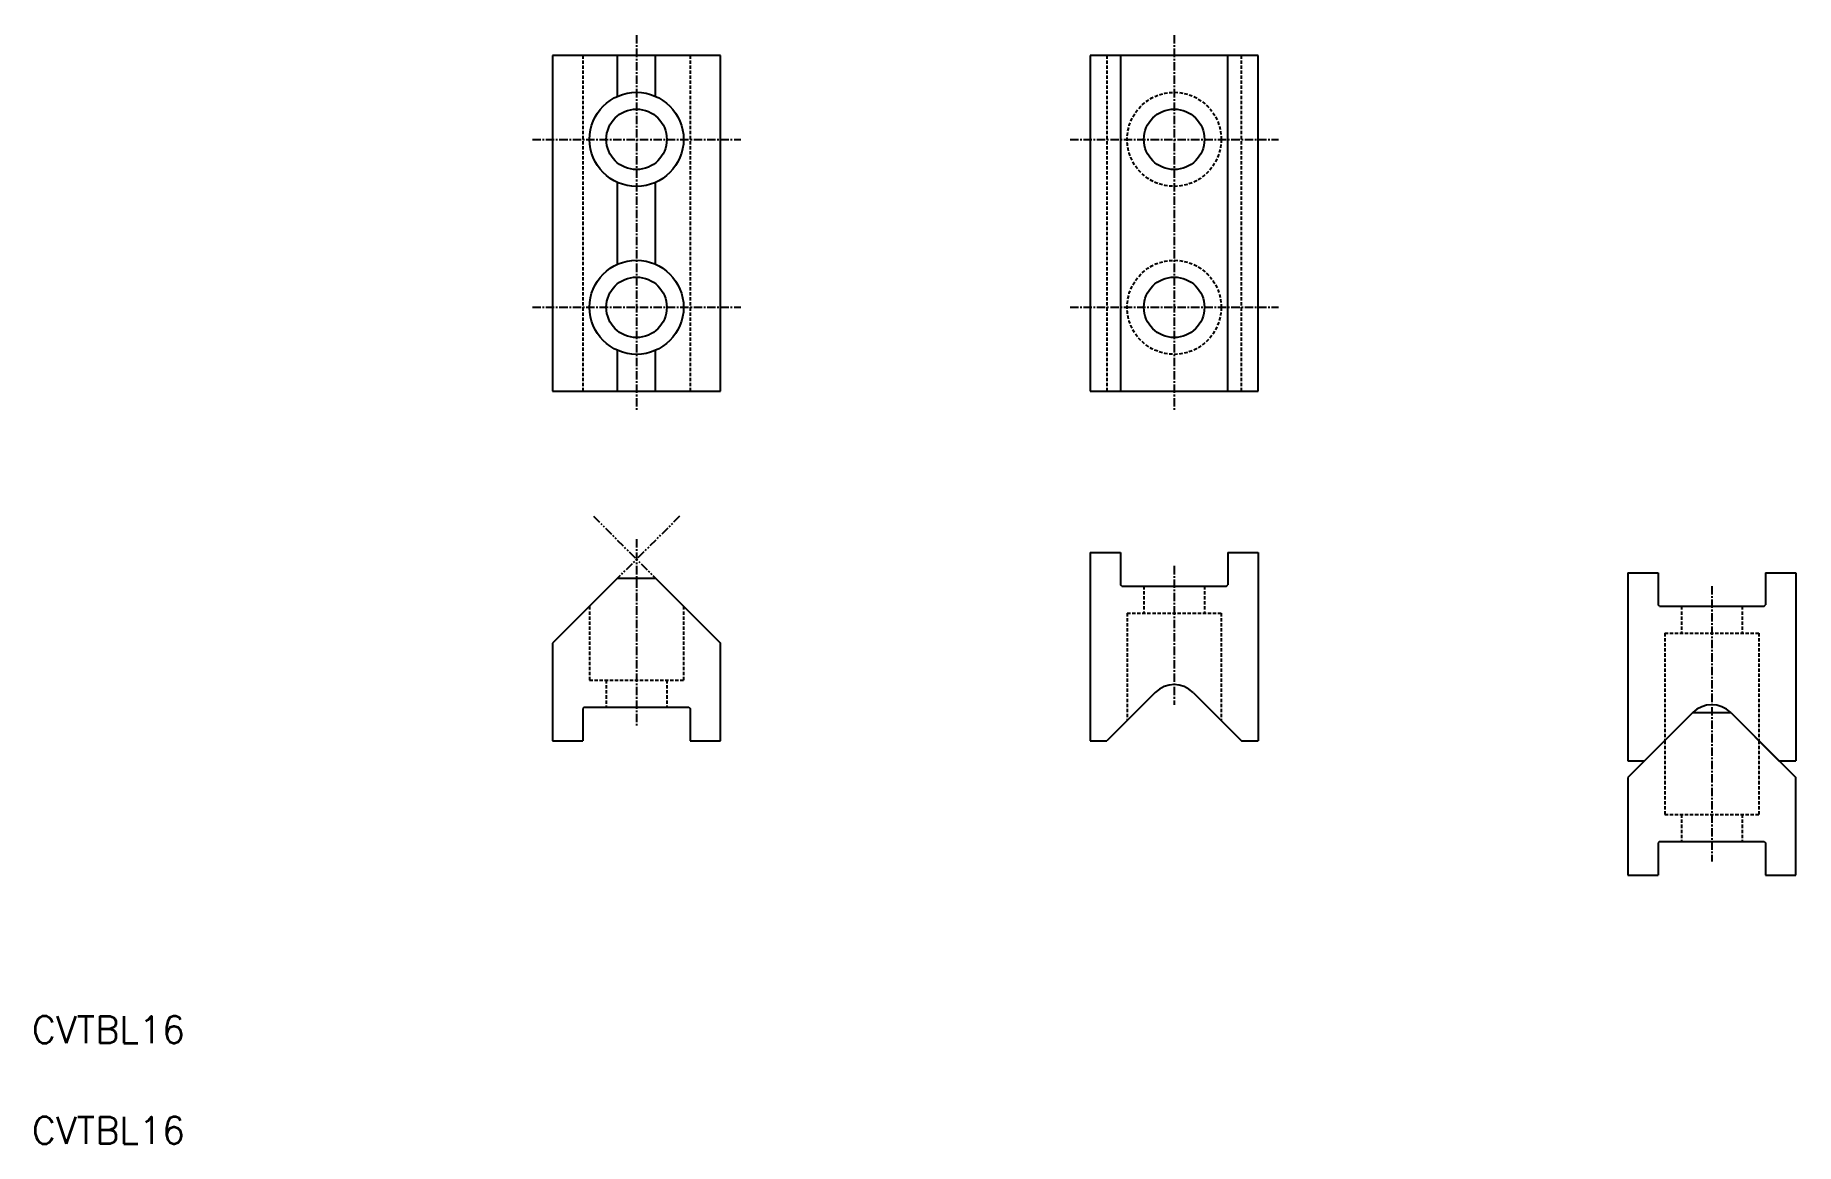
# Model space of a CAD drawing. Extents: x 11 to 272, y 10 to 175.
import ezdxf

# ---------------------------------------------------------------- set-up
doc = ezdxf.new("R2010")
doc.units = 0
for name, pattern in [('CENTER', [2, 1.25, -0.25, 0.25, -0.25]), ('DASHED', [0.75, 0.5, -0.25]), ('PHANTOM', [2.5, 1.25, -0.25, 0.25, -0.25, 0.25, -0.25])]:
    doc.linetypes.add(name, pattern=pattern)
doc.layers.get('0').update_dxf_attribs({"linetype": 'CONTINUOUS'})
doc.layers.add('CENTER', color=1, linetype='CENTER')
doc.styles.get("Standard").update_dxf_attribs({"font": 'txt.shx', "bigfont": 'bigfont.shx'})

msp = doc.modelspace()

# ---------------------------------------------------------------- linework, layer by layer
at = {"color": 7, "linetype": 'CONTINUOUS'}
for p, q in [((112.5, 172), (87.5, 172)), ((87.5, 172), (87.5, 122)), ((97.17, 165.9), (97.17, 172)), ((102.83, 165.9), (102.83, 172)), ((112.5, 122), (112.5, 172)), ((192.5, 172), (167.5, 172)), ((167.5, 172), (167.5, 122)), ((172, 172), (172, 122)), ((188, 122), (188, 172)), ((192.5, 122), (192.5, 172)), ((87.5, 165.75), (87.5, 165.75)), ((87.5, 165.75), (87.5, 165.75)), ((167.5, 165.75), (167.5, 165.75)), ((167.5, 165.75), (167.5, 165.75)), ((87.5, 159.5), (87.5, 159.5)), ((87.5, 159.5), (87.5, 159.5)), ((167.5, 159.5), (167.5, 159.5)), ((167.5, 159.5), (167.5, 159.5)), ((97.17, 140.9), (97.17, 153.1)), ((102.83, 140.9), (102.83, 153.1)), ((87.5, 140.75), (87.5, 140.75)), ((87.5, 140.75), (87.5, 140.75)), ((167.5, 140.75), (167.5, 140.75)), ((167.5, 140.75), (167.5, 140.75)), ((87.5, 134.5), (87.5, 134.5)), ((87.5, 134.5), (87.5, 134.5)), ((167.5, 134.5), (167.5, 134.5)), ((167.5, 134.5), (167.5, 134.5)), ((97.17, 122), (97.17, 128.1)), ((102.83, 122), (102.83, 128.1)), ((87.5, 122), (112.5, 122)), ((167.5, 122), (192.5, 122)), ((167.5, 98), (167.5, 70)), ((167.5, 98), (172, 98)), ((172, 98), (172, 93.2)), ((188, 98), (192.5, 98)), ((188, 98), (188, 93.2)), ((192.5, 98), (192.5, 70)), ((247.5, 95), (247.5, 67)), ((247.5, 95), (252, 95)), ((252, 95), (252, 90.2)), ((268, 95), (268, 90.2)), ((268, 95), (272.5, 95)), ((272.5, 95), (272.5, 67)), ((97.17, 94.17), (87.5, 84.5)), ((97.17, 94.17), (102.83, 94.17)), ((102.83, 94.17), (112.5, 84.5)), ((172.2, 93), (172, 93.2)), ((172.2, 93), (187.8, 93)), ((187.8, 93), (188, 93.2)), ((252.2, 90), (252, 90.2)), ((252.2, 90), (267.8, 90)), ((267.8, 90), (268, 90.2)), ((87.5, 84.5), (87.5, 70)), ((112.5, 70), (112.5, 84.5)), ((177.17, 77.17), (170, 70)), ((182.83, 77.17), (190, 70)), ((92.2, 75), (92, 74.8)), ((92, 74.8), (92, 70)), ((92.2, 75), (107.8, 75)), ((107.8, 75), (108, 74.8)), ((108, 74.8), (108, 70)), ((257.17, 74.17), (247.5, 64.5)), ((257.17, 74.17), (250, 67)), ((257.17, 74.17), (262.83, 74.17)), ((262.83, 74.17), (272.5, 64.5)), ((262.83, 74.17), (270, 67)), ((87.5, 70), (92, 70)), ((108, 70), (112.5, 70)), ((167.5, 70), (170, 70)), ((190, 70), (192.5, 70)), ((247.5, 67), (250, 67)), ((270, 67), (272.5, 67)), ((247.5, 64.5), (247.5, 50)), ((272.5, 50), (272.5, 64.5)), ((252.2, 55), (252, 54.8)), ((252, 54.8), (252, 50)), ((252.2, 55), (267.8, 55)), ((267.8, 55), (268, 54.8)), ((268, 54.8), (268, 50)), ((247.5, 50), (252, 50)), ((268, 50), (272.5, 50))]:
    msp.add_line(p, q, dxfattribs=at)
at = {"color": 3, "linetype": 'DASHED'}
for p, q in [((92, 172), (92, 122)), ((108, 172), (108, 122)), ((170, 172), (170, 122)), ((190, 122), (190, 172)), ((175.5, 93), (175.5, 89)), ((184.5, 93), (184.5, 89)), ((93, 90), (93, 79)), ((107, 90), (107, 79)), ((255.5, 90), (255.5, 86)), ((264.5, 90), (264.5, 86)), ((173, 89), (187, 89)), ((173, 89), (173, 73)), ((187, 89), (187, 73)), ((253, 86), (267, 86)), ((253, 86), (253, 70)), ((267, 86), (267, 70)), ((93, 79), (107, 79)), ((95.5, 79), (95.5, 75)), ((104.5, 79), (104.5, 75)), ((253, 70), (253, 59)), ((267, 70), (267, 59)), ((253, 59), (267, 59)), ((255.5, 59), (255.5, 55)), ((264.5, 59), (264.5, 55))]:
    msp.add_line(p, q, dxfattribs=at)
at = {"color": 3, "linetype": 'PHANTOM'}
for p, q in [((93.6, 103.4), (102.83, 94.17)), ((106.4, 103.4), (97.17, 94.17))]:
    msp.add_line(p, q, dxfattribs=at)
at = {"color": 7, "linetype": 'CONTINUOUS'}
for centre, radius in [((100, 159.5), 7), ((100, 159.5), 4.5), ((180, 159.5), 4.5), ((100, 134.5), 7), ((100, 134.5), 4.5), ((180, 134.5), 4.5)]:
    msp.add_circle(centre, radius, dxfattribs=at)
at = {"color": 3, "linetype": 'DASHED'}
for centre in [(180, 159.5), (180, 134.5)]:
    msp.add_circle(centre, 7, dxfattribs=at)
at = {"color": 7, "linetype": 'CONTINUOUS'}
for centre in [(180, 74.34), (260, 71.34)]:
    msp.add_arc(centre, 4, 45, 135, dxfattribs=at)
at = {"layer": 'CENTER', "color": 1, "linetype": 'CENTER'}
for p, q in [((100, 175), (100, 119)), ((180, 175), (180, 119)), ((84.5, 159.5), (115.5, 159.5)), ((164.5, 159.5), (195.5, 159.5)), ((84.5, 134.5), (115.5, 134.5)), ((164.5, 134.5), (195.5, 134.5)), ((100, 100), (100, 72)), ((180, 96), (180, 75.34)), ((260, 93), (260, 52))]:
    msp.add_line(p, q, dxfattribs=at)

# ---------------------------------------------------------------- texts
at = {"color": 7, "linetype": 'CONTINUOUS'}
for p in [(10, 25), (10, 10)]:
    msp.add_text('CVTBL16', height=4, dxfattribs=at).set_placement(p)

doc.saveas('drawing.dxf')
